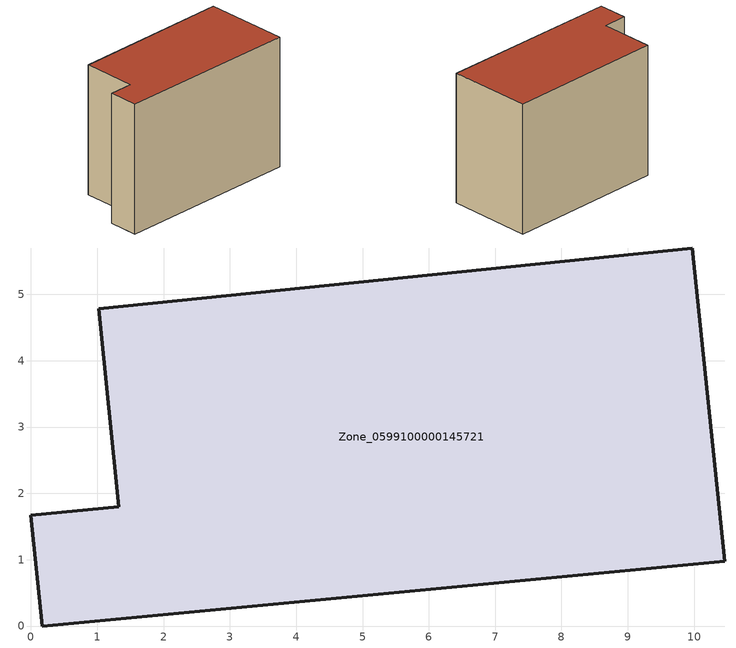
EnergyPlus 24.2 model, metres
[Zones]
Zone_0599100000145721
 floor ground (C_G): 0,1.67 1.32,1.8 1.02,4.78 9.97,5.7 10.46,0.98 0.17,0 z0
 wall outside (C_F): 1.32,1.8 0,1.67 0.17,0 10.46,0.98 9.97,5.7 1.02,4.78 1.32,1.8 z0:7.48
 roof outside (C_R): 9.97,5.7 1.02,4.78 1.32,1.8 0,1.67 0.17,0 10.46,0.98 z7.48
[BUILDING]
Pand.0599100000145721: North Axis=0; Terrain=City; Loads Convergence Tolerance Value=0.04; Temperature Convergence Tolerance Value=0.4; Solar Distribution=FullExterior; Maximum Number of Warmup Days=25; Minimum Number of Warmup Days=1
[Site:Location]
Rotterdam.The.Hague.AP_ZH_NLD Design_Conditions: Latitude=51.96; Longitude=4.45; Time Zone=1; Elevation=-4.5
[SITE:GROUNDTEMPERATURE:BUILDINGSURFACE]
18, 18, 18, 18, 18, 18, 18, 18, 18, 18, 18, 18
[MATERIAL] Thermal Absorptance=0.9; Solar Absorptance=0.7; Visible Absorptance=0.7
Name | Roughness | Thickness | Conductivity | Density | Specific Heat
G.TC.1946 | MediumSmooth | 0.15 | 1 | 540 | 1210
F.TC.1946 | Rough | 0.3 | 0.857143 | 1920 | 840
R.TC.1946 | MediumRough | 0.2 | 0.909091 | 1500 | 1000
[CONSTRUCTION]
C_G: G.TC.1946
C_F: F.TC.1946
C_R: R.TC.1946
[ZONE]
Zone_0599100000145721: Type=1; Multiplier=1; Ceiling Height=Autocalculate; Volume=Autocalculate; Floor Area=autocalculate; Part of Total Floor Area=Yes
[ZONEINFILTRATION:DESIGNFLOWRATE]
Infil_Zone_0599100000145721: Zone or ZoneList or Space or SpaceList=Zone_0599100000145721; Schedule=AlwaysOn; Design Flow Rate Calculation Method=Flow/Area; Flow Rate per Floor Area=0.003; Constant Term Coefficient=1; Temperature Term Coefficient=0; Velocity Term Coefficient=0; Velocity Squared Term Coefficient=0
[HVACTEMPLATE:ZONE:IDEALLOADSAIRSYSTEM]
Zone_0599100000145721: Maximum Heating Supply Air Temperature=50; Minimum Cooling Supply Air Temperature=13; Maximum Heating Supply Air Humidity Ratio=0.0156; Minimum Cooling Supply Air Humidity Ratio=0.0077; Heating Limit=NoLimit; Cooling Limit=NoLimit; Dehumidification Control Type=ConstantSensibleHeatRatio; Cooling Sensible Heat Ratio=0.7; Dehumidification Setpoint=60; Humidification Control Type=None; Humidification Setpoint=30; Outdoor Air Method=None; Outdoor Air Flow Rate per Person=0.00944; Outdoor Air Flow Rate per Zone Floor Area=0; Outdoor Air Flow Rate per Zone=0; Demand Controlled Ventilation Type=None; Outdoor Air Economizer Type=NoEconomizer; Heat Recovery Type=None; Sensible Heat Recovery Effectiveness=0.7; Latent Heat Recovery Effectiveness=0.65
[ZONECONTROL:THERMOSTAT]
ThermostatControl_Zone_0599100000145721: Zone or ZoneList=Zone_0599100000145721; Control Type Schedule=DualSetpointControlType; Control 1=Thermostat_Zone_0599100000145721; Temperature Difference Between Cutout And Setpoint=0
[THERMOSTATSETPOINT:DUALSETPOINT]
Thermostat_Zone_0599100000145721: Heating Setpoint Temperature Schedule=HeatingSetpoint_Zone_0599100000145721; Cooling Setpoint Temperature Schedule=CoolingSetpoint_Zone_0599100000145721
[SCHEDULE:COMPACT]
HeatingSetpoint_Zone_0599100000145721: Through: 12/31, For: AllDays, Until: 24:00, 21
CoolingSetpoint_Zone_0599100000145721: Through: 12/31, For: AllDays, Until: 24:00, 24
DualSetpointControlType: Through: 12/31, For: AllDays, Until: 24:00, 4
AlwaysOn: Through: 12/31, For: AllDays, Until: 24:00, 1
